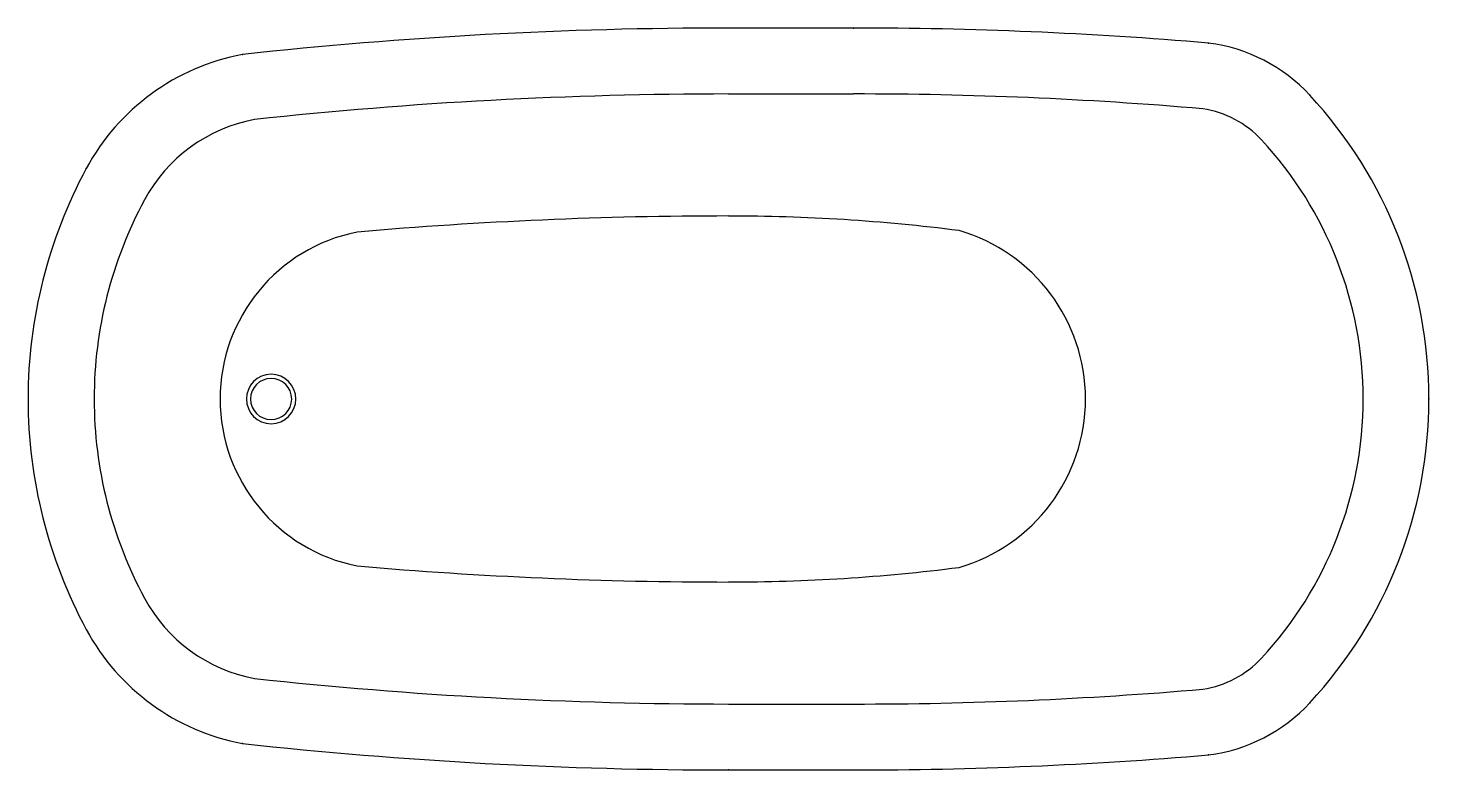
# Model space of a CAD drawing. Header units: inches. Extents: x 0 to 66.9, y -17.7 to 17.7.
import ezdxf

# ---------------------------------------------------------------- set-up
doc = ezdxf.new("R2010")
doc.units = ezdxf.units.IN
doc.header["$MEASUREMENT"] = 0
doc.layers.add('ceco.net 374', color=7, linetype='Continuous')

msp = doc.modelspace()

# ---------------------------------------------------------------- linework, layer by layer
at = {"layer": 'ceco.net 374', "linetype": 'Continuous'}
for p, q in [((39.437, 17.716), (33.464, 17.716)), ((33.464, 14.567), (39.437, 14.567)), ((0, 0), (-0.001, 0)), ((2.783, -11.011), (2.783, -11.011)), ((33.464, -14.567), (39.437, -14.567)), ((33.464, -17.717), (39.437, -17.717))]:
    msp.add_line(p, q, dxfattribs=at)
for centre, major_axis, start_param, end_param in [((33.464, -196.202), (-151.263, 151.263), -0.785398, -0.676634), ((39.437, -182.17), (141.341, 141.341), 0.70045, 0.785398), ((55.399, 9.096), (-5.63, 5.63), 4.674626, 5.372105), ((12.213, 5.918), (-7.578, 7.578), -0.600501, 0.290184), ((33.464, -196.202), (-149.036, 149.036), -0.785398, -0.677774), ((39.437, -182.17), (139.115, 139.115), 0.70045, 0.785398), ((45.588, 0), (15.09, 15.09), 5.497787, 6.245423), ((55.399, 9.096), (3.407, 3.407), 6.245423, 6.916279), ((12.213, 5.918), (-5.345, 5.345), -0.600501, 0.290184), ((45.588, 0), (12.867, 12.867), 5.497787, 6.245423), ((23.17, 0), (16.384, 16.384), 1.86098, 2.356194), ((23.17, 0), (-14.15, 14.15), 0.290184, 0.785398), ((33.464, -196.202), (-144.916, 144.916), -0.785398, -0.698717), ((33.464, -78.857), (61.94, 61.94), 0.659291, 0.785405), ((42.144, 0), (5.924, 5.924), 5.497787, 6.785873), ((17.303, 0), (-5.746, 5.746), -0.589506, 0.785398), ((11.614, 0), (0.835, 0.835), 5.497787, 11.780972), ((11.614, 0), (0.696, 0.696), 5.497787, 11.780972), ((23.17, 0), (16.384, 16.384), 2.356194, 2.851409), ((23.17, 0), (-14.15, 14.15), 0.785398, 1.280612), ((17.303, 0), (5.746, 5.746), 2.356194, 3.731098), ((45.588, 0), (-12.867, 12.867), 3.179355, 3.926991), ((42.144, 0), (-5.924, 5.924), 2.638905, 3.926991), ((45.588, 0), (-15.09, 15.09), 3.179355, 3.926991), ((33.464, 196.202), (-144.916, 144.916), 2.269513, 2.356194), ((33.464, 78.857), (-61.94, 61.94), 2.356187, 2.482301), ((12.213, -5.918), (-5.345, 5.345), 1.280612, 2.171297), ((12.213, -5.918), (-7.578, 7.578), 1.280612, 2.171297), ((55.399, -9.096), (-3.407, 3.407), 2.508499, 3.179355), ((33.464, 196.202), (-149.036, 149.036), 2.24857, 2.356194), ((39.437, 182.17), (-139.115, 139.115), 2.356194, 2.441143), ((55.399, -9.096), (-5.63, 5.63), 2.481877, 3.179355), ((33.464, 196.202), (-151.263, 151.263), 2.24743, 2.356194), ((39.437, 182.17), (-141.341, 141.341), 2.356194, 2.441143)]:
    msp.add_ellipse(centre, major_axis=major_axis, ratio=1, start_param=start_param, end_param=end_param, dxfattribs=at)
for p in [(39.437, 17.716), (56.397, 16.996), (10.243, 16.452), (61.237, 14.51), (2.783, 11.011), (66.929, 0), (61.237, -14.51), (10.243, -16.452), (56.397, -16.996), (33.464, -17.717)]:
    msp.add_point(p, dxfattribs=at)

doc.saveas('drawing.dxf')
